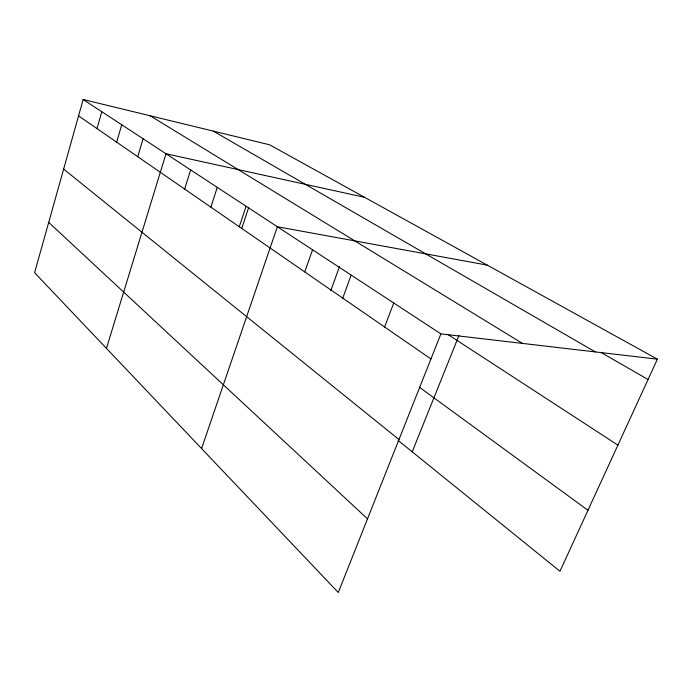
<?xml version="1.0" encoding="UTF-8"?>
<svg xmlns="http://www.w3.org/2000/svg" width="692" height="692" viewBox="0 0 692 692"><rect width="100%" height="100%" fill="white"/><g stroke="black" fill="none" stroke-linecap="round" stroke-linejoin="round"><path stroke-width="1.04" d="M657.4 359.174L269.534 144.775L83.152 99.492L34.6 272.709L338.284 592.508L440.899 333.881L657.4 359.174L559.958 571.255L398.177 440.484M96.984 128.582L101.811 111.715M116.663 142.154L121.74 124.768M137.725 156.686L143.088 138.755M106.447 348.37L165.994 153.762L364.597 197.324M184.652 189.063L190.655 169.921M210.887 207.159L217.271 187.359M239.285 226.742L246.084 206.233M241.69 228.55L248.748 207.306M201.58 448.546L277.371 226.734L487.254 265.123M304.748 271.913L312.559 249.795M330.802 290.649L339.564 266.455M342.748 298.122L351.173 275.096M384.605 326.996L393.739 302.984M412.216 451.833L458.995 335.438M600.803 352.315L648.058 379.501M213.266 131.099L595.397 351.934M150.138 115.763L522.46 343.405M448.061 334.582L617.904 445.129M83.152 99.492L440.899 333.881M78.559 115.875L430.943 358.966M419.326 387.157L587.966 510.281M63.647 169.082L398.981 439.524M48.708 222.383L367.513 518.853"/></g></svg>
